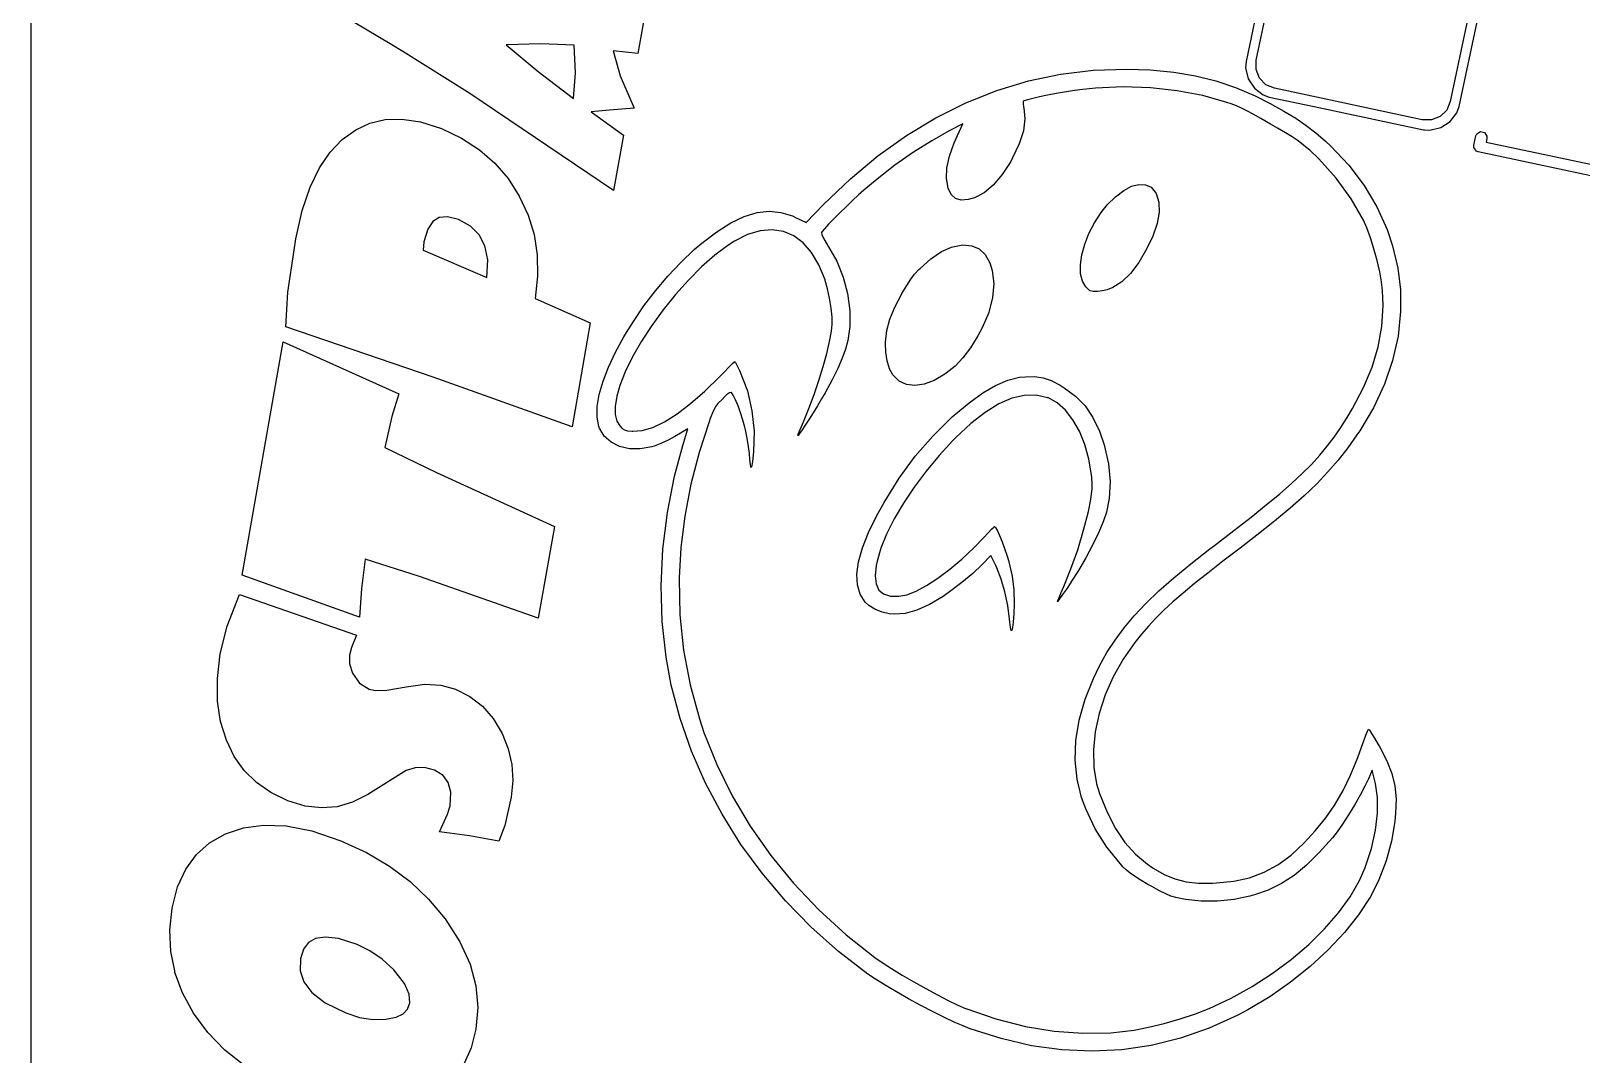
# Model space of a CAD drawing. Extents: x 121.6 to 171.8, y -137.8 to -68.
# Drawn here: x 140.6 to 157.01, y -87.2 to -76.37 of the extents above; entities that cross this region are included whole.
import ezdxf

# ---------------------------------------------------------------- set-up
doc = ezdxf.new("R2010")
doc.units = 0
doc.layers.add('BLACK', color=7, linetype='CONTINUOUS')

msp = doc.modelspace()

# ---------------------------------------------------------------- linework, layer by layer
at = {"layer": 'BLACK', "linetype": 'CONTINUOUS'}
for p, q in [((140.6005, -76.757197), (140.6005, -74.720677)), ((147.212303, -75.513663), (147.019888, -76.604898)), ((153.654825, -75.742331), (153.453799, -76.688096)), ((153.561012, -76.676693), (153.748132, -75.79636)), ((144.417619, -76.514969), (143.878161, -76.193781)), ((155.802242, -76.232975), (155.615122, -77.113308)), ((155.708427, -77.167341), (155.909456, -76.221565)), ((144.533188, -76.583778), (144.417619, -76.514969)), ((145.24099, -77.02745), (144.533188, -76.583778)), ((145.994945, -76.501738), (145.626921, -76.514969)), ((145.626921, -76.514969), (145.964351, -76.79656)), ((146.34659, -76.517055), (145.994945, -76.501738)), ((146.361869, -76.811223), (146.34659, -76.517055)), ((147.019888, -76.604898), (146.75897, -76.578236)), ((146.75897, -76.578236), (146.832831, -76.842928)), ((140.6005, -78.649194), (140.6005, -76.757197)), ((151.491936, -76.824314), (151.838829, -76.782546)), ((151.838829, -76.782546), (152.191509, -76.770424)), ((152.191509, -76.770424), (152.438425, -76.779485)), ((152.438425, -76.779485), (152.689607, -76.802959)), ((153.453797, -76.68811), (153.449314, -76.757197)), ((153.449314, -76.757197), (153.449315, -76.757201)), ((153.449315, -76.757201), (153.477881, -76.871324)), ((153.453799, -76.688096), (153.453797, -76.68811)), ((153.559735, -76.77423), (153.561012, -76.676693)), ((153.595881, -76.864831), (153.559735, -76.77423)), ((145.964351, -76.79656), (146.341129, -77.079696)), ((146.341129, -77.079696), (146.361869, -76.811223)), ((146.832831, -76.842928), (146.982012, -77.184703)), ((150.817525, -76.995962), (151.151335, -76.895522)), ((151.151335, -76.895522), (151.491936, -76.824314)), ((152.689607, -76.802959), (152.919629, -76.840135)), ((152.919629, -76.840135), (153.135354, -76.892925)), ((153.135354, -76.892925), (153.343642, -76.96324)), ((153.477881, -76.871324), (153.541954, -76.969988)), ((153.663947, -76.934703), (153.595881, -76.864831)), ((153.753571, -76.973208), (153.663947, -76.934703)), ((146.76411, -78.055488), (145.24099, -77.02745)), ((150.491014, -77.125427), (150.817525, -76.995962)), ((151.096984, -77.11176), (151.095668, -77.133043)), ((151.106107, -77.106446), (151.096984, -77.11176)), ((151.141309, -77.095225), (151.106107, -77.106446)), ((151.197842, -77.080891), (151.141309, -77.095225)), ((151.270544, -77.064499), (151.197842, -77.080891)), ((151.354253, -77.047114), (151.270544, -77.064499)), ((151.443807, -77.029793), (151.354253, -77.047114)), ((151.534044, -77.013595), (151.443807, -77.029793)), ((151.619805, -76.99958), (151.534044, -77.013595)), ((151.695925, -76.98881), (151.619805, -76.99958)), ((151.861856, -76.971669), (151.695925, -76.98881)), ((152.15285, -76.959325), (151.861856, -76.971669)), ((152.442548, -76.968719), (152.15285, -76.959325)), ((152.725521, -76.999387), (152.442548, -76.968719)), ((152.996341, -77.050859), (152.725521, -76.999387)), ((153.249581, -77.122667), (152.996341, -77.050859)), ((153.343642, -76.96324), (153.551355, -77.052988)), ((153.541954, -76.969988), (153.634592, -77.042502)), ((153.551355, -77.052988), (153.708945, -77.133152)), ((153.634592, -77.042502), (153.699538, -77.066513)), ((153.699538, -77.066513), (154.173879, -77.167337)), ((155.318607, -77.305867), (153.753571, -76.973208)), ((155.615122, -77.113308), (155.576616, -77.202931)), ((146.720623, -77.205017), (146.524823, -77.222575)), ((146.524823, -77.222575), (146.867268, -77.470453)), ((146.982012, -77.184703), (146.720623, -77.205017)), ((150.172304, -77.283709), (150.491014, -77.125427)), ((151.095668, -77.133043), (151.101074, -77.170699)), ((151.101074, -77.170699), (151.103137, -77.180279)), ((151.103137, -77.180279), (151.114432, -77.295745)), ((153.297051, -77.139098), (153.249581, -77.122667)), ((153.352388, -77.160012), (153.297051, -77.139098)), ((153.406031, -77.183068), (153.352388, -77.160012)), ((153.463517, -77.210986), (153.406031, -77.183068)), ((153.530387, -77.246494), (153.463517, -77.210986)), ((153.612178, -77.292312), (153.530387, -77.246494)), ((153.708945, -77.133152), (153.855353, -77.214633)), ((153.855353, -77.214633), (153.980148, -77.290551)), ((154.173879, -77.167337), (155.330006, -77.413079)), ((155.506745, -77.270998), (155.416144, -77.307144)), ((155.576616, -77.202931), (155.506745, -77.270998)), ((155.611902, -77.324925), (155.684416, -77.232287)), ((155.684416, -77.232287), (155.708427, -77.167341)), ((143.893498, -77.515096), (144.035407, -77.411084)), ((144.035407, -77.411084), (144.186011, -77.341406)), ((144.186011, -77.341406), (144.34802, -77.30379)), ((144.34802, -77.30379), (144.525031, -77.298546)), ((144.525031, -77.298546), (144.721258, -77.328552)), ((144.721258, -77.328552), (144.941278, -77.399073)), ((144.941278, -77.399073), (145.156255, -77.500897)), ((149.8619, -77.470602), (150.172304, -77.283709)), ((150.315147, -77.423929), (150.130397, -77.527189)), ((150.45958, -77.349349), (150.315147, -77.423929)), ((150.400668, -77.473304), (150.45958, -77.349349)), ((151.098412, -77.42313), (151.055298, -77.561492)), ((151.114432, -77.295745), (151.098412, -77.42313)), ((153.71443, -77.35116), (153.612178, -77.292312)), ((153.786686, -77.393235), (153.71443, -77.35116)), ((153.873304, -77.444627), (153.786686, -77.393235)), ((153.980148, -77.290551), (154.090258, -77.365802)), ((154.090258, -77.365802), (154.19262, -77.445289)), ((155.416144, -77.307144), (155.318607, -77.305867)), ((155.330006, -77.413079), (155.330013, -77.41308)), ((155.330013, -77.41308), (155.330017, -77.413081)), ((155.330017, -77.413081), (155.343836, -77.413977)), ((155.343836, -77.413977), (155.399111, -77.417563)), ((155.399111, -77.417563), (155.399115, -77.417563)), ((155.399115, -77.417563), (155.513238, -77.388997)), ((155.513238, -77.388997), (155.611902, -77.324925)), ((155.89456, -77.455933), (155.933074, -77.430922)), ((155.933074, -77.430922), (155.977993, -77.44047)), ((155.977993, -77.44047), (156.003004, -77.478984)), ((143.766892, -77.648164), (143.893498, -77.515096)), ((145.156255, -77.500897), (145.34385, -77.622702)), ((146.867268, -77.470453), (146.76411, -78.055488)), ((149.560304, -77.685897), (149.8619, -77.470602)), ((150.130397, -77.527189), (149.936176, -77.650148)), ((150.315559, -77.689506), (150.366957, -77.54816)), ((150.366957, -77.54816), (150.400668, -77.473304)), ((151.055298, -77.561492), (150.985324, -77.709891)), ((153.941501, -77.486821), (153.873304, -77.444627)), ((153.996136, -77.523087), (153.941501, -77.486821)), ((154.042076, -77.5567), (153.996136, -77.523087)), ((154.08418, -77.590933), (154.042076, -77.5567)), ((154.127314, -77.629056), (154.08418, -77.590933)), ((154.19262, -77.445289), (154.294159, -77.533907)), ((154.294159, -77.533907), (154.350177, -77.586411)), ((154.350177, -77.586411), (154.540316, -77.7877)), ((155.86422, -77.598665), (155.864527, -77.575256)), ((155.883956, -77.629056), (155.86422, -77.598665)), ((155.864527, -77.575256), (155.885319, -77.477442)), ((155.885319, -77.477442), (155.89456, -77.455933)), ((156.002697, -77.502393), (155.99438, -77.541516)), ((155.99438, -77.541516), (161.941517, -78.80562)), ((156.003004, -77.478984), (156.002697, -77.502393)), ((143.653305, -77.814011), (143.766892, -77.648164)), ((145.34385, -77.622702), (145.506853, -77.764569)), ((145.506853, -77.764569), (145.647267, -77.927457)), ((149.268021, -77.929387), (149.560304, -77.685897)), ((149.936176, -77.650148), (149.740219, -77.787441)), ((150.288036, -77.815391), (150.315559, -77.689506)), ((150.964855, -77.746383), (150.874207, -77.886276)), ((150.985324, -77.709891), (150.964855, -77.746383)), ((154.222926, -77.719983), (154.127314, -77.629056)), ((154.408962, -77.924724), (154.222926, -77.719983)), ((155.889232, -77.637179), (155.883956, -77.629056)), ((155.910741, -77.64642), (155.889232, -77.637179)), ((161.975256, -78.935473), (155.910741, -77.64642)), ((143.553202, -78.017759), (143.653305, -77.814011)), ((145.647267, -77.927457), (145.766238, -78.113162)), ((148.985555, -78.200865), (149.268021, -77.929387)), ((149.550262, -77.933706), (149.410451, -78.05126)), ((149.740219, -77.787441), (149.550262, -77.933706)), ((150.284062, -77.927658), (150.288036, -77.815391)), ((150.303317, -78.028144), (150.284062, -77.927658)), ((150.874207, -77.886276), (150.780589, -77.996606)), ((154.567499, -78.141144), (154.408962, -77.924724)), ((154.540316, -77.7877), (154.703124, -78.001629)), ((143.468115, -78.26565), (143.553202, -78.017759)), ((149.410451, -78.05126), (149.355376, -78.100915)), ((150.334558, -78.096048), (150.303317, -78.028144)), ((150.379302, -78.139784), (150.334558, -78.096048)), ((150.683156, -78.07814), (150.581055, -78.131641)), ((150.780589, -77.996606), (150.683156, -78.07814)), ((152.072506, -78.119274), (152.159705, -78.053318)), ((152.159705, -78.053318), (152.243525, -78.009782)), ((152.243525, -78.009782), (152.321438, -77.989259)), ((152.321438, -77.989259), (152.390914, -77.992344)), ((152.390914, -77.992344), (152.449428, -78.019635)), ((152.449428, -78.019635), (152.494453, -78.071721)), ((152.494453, -78.071721), (152.501754, -78.085447)), ((152.501754, -78.085447), (152.531653, -78.178634)), ((154.703124, -78.001629), (154.838332, -78.227757)), ((145.766238, -78.113162), (145.858944, -78.313271)), ((148.79979, -78.391998), (148.985555, -78.200865)), ((149.22457, -78.225024), (149.157057, -78.291291)), ((149.292045, -78.160201), (149.22457, -78.225024)), ((149.355376, -78.100915), (149.292045, -78.160201)), ((150.438951, -78.157601), (150.379302, -78.139784)), ((150.51591, -78.150884), (150.438951, -78.157601)), ((150.581055, -78.131641), (150.51591, -78.150884)), ((151.92016, -78.28696), (151.984454, -78.207056)), ((151.984454, -78.207056), (152.072506, -78.119274)), ((152.531653, -78.178634), (152.536173, -78.284481)), ((154.697967, -78.368511), (154.567499, -78.141144)), ((154.838332, -78.227757), (154.945669, -78.465653)), ((143.400551, -78.564871), (143.468115, -78.26565)), ((144.851773, -78.38272), (144.797231, -78.463131)), ((144.919406, -78.340731), (144.851773, -78.38272)), ((145.00558, -78.331169), (144.919406, -78.340731)), ((145.121086, -78.360446), (145.00558, -78.331169)), ((145.250768, -78.431847), (145.121086, -78.360446)), ((145.858944, -78.313271), (145.921618, -78.519578)), ((147.855518, -78.489673), (148.005359, -78.394924)), ((148.005359, -78.394924), (148.146589, -78.327507)), ((148.146589, -78.327507), (148.28066, -78.287021)), ((148.28066, -78.287021), (148.409028, -78.273066)), ((148.409028, -78.273066), (148.533144, -78.285241)), ((148.533144, -78.285241), (148.654466, -78.323144)), ((148.654466, -78.323144), (148.688265, -78.338376)), ((148.688265, -78.338376), (148.79979, -78.391998)), ((149.038354, -78.41178), (148.99538, -78.457818)), ((149.093616, -78.354908), (149.038354, -78.41178)), ((149.157057, -78.291291), (149.093616, -78.354908)), ((151.792543, -78.508063), (151.850269, -78.394764)), ((151.850269, -78.394764), (151.92016, -78.28696)), ((152.515178, -78.403824), (152.468528, -78.537494)), ((152.536173, -78.284481), (152.515178, -78.403824)), ((154.733298, -78.449356), (154.697967, -78.368511)), ((143.383102, -78.684879), (143.400551, -78.564871)), ((144.797231, -78.463131), (144.757485, -78.598596)), ((145.342709, -78.524484), (145.250768, -78.431847)), ((145.402831, -78.640937), (145.342709, -78.524484)), ((145.921618, -78.519578), (145.955076, -78.733947)), ((147.69561, -78.612155), (147.855518, -78.489673)), ((148.04089, -78.591296), (147.973219, -78.634408)), ((148.181126, -78.521038), (148.04089, -78.591296)), ((148.314823, -78.480291), (148.181126, -78.521038)), ((148.441181, -78.468766), (148.314823, -78.480291)), ((148.559401, -78.486185), (148.441181, -78.468766)), ((148.668676, -78.532261), (148.559401, -78.486185)), ((148.768207, -78.606713), (148.668676, -78.532261)), ((148.968805, -78.488925), (148.963526, -78.496544)), ((148.963526, -78.496544), (148.966069, -78.519796)), ((148.966069, -78.519796), (148.986638, -78.563859)), ((148.99538, -78.457818), (148.968805, -78.488925)), ((148.986638, -78.563859), (149.023928, -78.62608)), ((151.748042, -78.622749), (151.792543, -78.508063)), ((152.468528, -78.537494), (152.405885, -78.668135)), ((154.770844, -78.553648), (154.733298, -78.449356)), ((154.807405, -78.67124), (154.770844, -78.553648)), ((154.945669, -78.465653), (155.003798, -78.637998)), ((140.6005, -87.960006), (140.6005, -78.649194)), ((143.318552, -79.128824), (143.383102, -78.684879)), ((144.757485, -78.598596), (144.747852, -78.684879)), ((144.747852, -78.684879), (145.423226, -78.975094)), ((145.431461, -78.787884), (145.402831, -78.640937)), ((145.955076, -78.733947), (145.959039, -78.958511)), ((147.474416, -78.814549), (147.617208, -78.679333)), ((147.617208, -78.679333), (147.69561, -78.612155)), ((147.834886, -78.738276), (147.694462, -78.862071)), ((147.973219, -78.634408), (147.834886, -78.738276)), ((148.857191, -78.709254), (148.768207, -78.606713)), ((148.934826, -78.839604), (148.857191, -78.709254)), ((149.023928, -78.62608), (149.038364, -78.648172)), ((149.038364, -78.648172), (149.125223, -78.802064)), ((150.118853, -78.776133), (150.231314, -78.700736)), ((150.231314, -78.700736), (150.339797, -78.652911)), ((150.339797, -78.652911), (150.35124, -78.649449)), ((150.35124, -78.649449), (150.458942, -78.630064)), ((150.458942, -78.630064), (150.552716, -78.637633)), ((150.552716, -78.637633), (150.631873, -78.671747)), ((150.631873, -78.671747), (150.695724, -78.731994)), ((150.695724, -78.731994), (150.743585, -78.817964)), ((151.702954, -78.839853), (151.717826, -78.734714)), ((151.717826, -78.734714), (151.748042, -78.622749)), ((152.405885, -78.668135), (152.319697, -78.813885)), ((154.840753, -78.793898), (154.807405, -78.67124)), ((155.003798, -78.637998), (155.060054, -78.874324)), ((145.423226, -78.975094), (145.431461, -78.787884)), ((147.337173, -78.960622), (147.474416, -78.814549)), ((147.694462, -78.862071), (147.55472, -79.002025)), ((149.00031, -78.997477), (148.934826, -78.839604)), ((149.125223, -78.802064), (149.192294, -78.969676)), ((149.948302, -78.939174), (149.991772, -78.8909)), ((149.991772, -78.8909), (150.00516, -78.877295)), ((150.00516, -78.877295), (150.118853, -78.776133)), ((150.743585, -78.817964), (150.768479, -78.898673)), ((150.768479, -78.898673), (150.785069, -79.038367)), ((151.704486, -78.934057), (151.702954, -78.839853)), ((152.319697, -78.813885), (152.231431, -78.930356)), ((154.86865, -78.91339), (154.840753, -78.793898)), ((154.888862, -79.021481), (154.86865, -78.91339)), ((155.060054, -78.874324), (155.088369, -79.10602)), ((145.959039, -78.958511), (145.93214, -79.195592)), ((147.206931, -79.114983), (147.337173, -78.960622)), ((147.55472, -79.002025), (147.418435, -79.154373)), ((149.002773, -79.004752), (149.00031, -78.997477)), ((149.02744, -79.092473), (149.002773, -79.004752)), ((149.192294, -78.969676), (149.238329, -79.14494)), ((149.813561, -79.144042), (149.864544, -79.058297)), ((149.864544, -79.058297), (149.907676, -78.992488)), ((149.907676, -78.992488), (149.948302, -78.939174)), ((150.785069, -79.038367), (150.77282, -79.186773)), ((151.723482, -79.013221), (151.704486, -78.934057)), ((151.761, -79.073238), (151.723482, -79.013221)), ((151.763241, -79.075573), (151.761, -79.073238)), ((151.787062, -79.10043), (151.763241, -79.075573)), ((152.044392, -79.079889), (151.985111, -79.103919)), ((152.140019, -79.018655), (152.044392, -79.079889)), ((152.231431, -78.930356), (152.140019, -79.018655)), ((154.899157, -79.109938), (154.888862, -79.021481)), ((143.297081, -79.494523), (143.318552, -79.128824)), ((145.93214, -79.195592), (146.517461, -79.454303)), ((147.08513, -79.27506), (147.206931, -79.114983)), ((147.418435, -79.154373), (147.288378, -79.315351)), ((149.048742, -79.193494), (149.02744, -79.092473)), ((149.065006, -79.297314), (149.048742, -79.193494)), ((149.238329, -79.14494), (149.262084, -79.321791)), ((149.737285, -79.288978), (149.808113, -79.153524)), ((149.808113, -79.153524), (149.813561, -79.144042)), ((150.77282, -79.186773), (150.731847, -79.343353)), ((151.798541, -79.112505), (151.787062, -79.10043)), ((151.803887, -79.1161), (151.798541, -79.112505)), ((151.835404, -79.12201), (151.803887, -79.1161)), ((151.882873, -79.12164), (151.835404, -79.12201)), ((151.936157, -79.115453), (151.882873, -79.12164)), ((151.985111, -79.103919), (151.936157, -79.115453)), ((154.903476, -79.270591), (154.899157, -79.109938)), ((155.088369, -79.10602), (155.089761, -79.332346)), ((146.973217, -79.438281), (147.08513, -79.27506)), ((147.288378, -79.315351), (147.167326, -79.481192)), ((149.074562, -79.393438), (149.065006, -79.297314)), ((149.075739, -79.471368), (149.074562, -79.393438)), ((149.262084, -79.321791), (149.262313, -79.494158)), ((149.687263, -79.413177), (149.737285, -79.288978)), ((150.731847, -79.343353), (150.662269, -79.507564)), ((154.889752, -79.492333), (154.903476, -79.270591)), ((155.089761, -79.332346), (155.062113, -79.594307)), ((144.856, -80.029442), (143.297081, -79.494523)), ((146.517461, -79.454303), (146.32368, -80.553295)), ((146.872638, -79.602076), (146.900289, -79.557048)), ((146.900289, -79.557048), (146.973217, -79.438281)), ((147.167326, -79.481192), (147.058051, -79.648132)), ((149.048103, -79.650754), (149.067954, -79.543431)), ((149.067954, -79.543431), (149.075739, -79.471368)), ((149.262313, -79.494158), (149.241727, -79.63884)), ((149.639458, -79.657845), (149.655502, -79.533627)), ((149.655502, -79.533627), (149.687263, -79.413177)), ((150.662269, -79.507564), (150.617706, -79.590765)), ((154.851648, -79.708096), (154.889752, -79.492333)), ((142.832687, -82.122961), (143.267869, -79.65492)), ((143.267869, -79.65492), (144.493134, -80.205409)), ((146.784839, -79.763871), (146.872638, -79.602076)), ((147.058051, -79.648132), (146.963328, -79.812401)), ((149.018254, -79.776351), (149.048103, -79.650754)), ((149.217191, -79.731499), (149.182765, -79.828835)), ((149.241727, -79.63884), (149.217191, -79.731499)), ((149.638683, -79.671969), (149.639458, -79.657845)), ((149.6422, -79.762697), (149.638683, -79.671969)), ((150.538565, -79.718868), (150.459762, -79.823301)), ((150.617706, -79.590765), (150.538565, -79.718868)), ((154.788123, -79.921977), (154.851648, -79.708096)), ((155.062113, -79.594307), (155.005186, -79.851023)), ((146.711263, -79.921094), (146.784839, -79.763871)), ((146.963328, -79.812401), (146.88593, -79.970238)), ((147.985952, -79.919587), (148.021513, -79.884171)), ((148.021513, -79.884171), (148.041496, -79.865068)), ((148.041496, -79.865068), (148.044291, -79.862854)), ((148.044291, -79.862854), (148.053114, -79.874539)), ((148.053114, -79.874539), (148.070977, -79.907732)), ((148.979968, -79.915174), (149.018254, -79.776351)), ((149.182765, -79.828835), (149.136479, -79.935211)), ((149.658041, -79.855213), (149.6422, -79.762697)), ((149.683825, -79.938935), (149.658041, -79.855213)), ((150.459762, -79.823301), (150.375945, -79.910251)), ((155.005186, -79.851023), (154.918732, -80.103196)), ((146.32368, -80.553295), (144.856, -80.029442)), ((146.653355, -80.071177), (146.711263, -79.921094)), ((146.88593, -79.970238), (146.828633, -80.117873)), ((147.728944, -80.175246), (147.883743, -80.023663)), ((147.883743, -80.023663), (147.938722, -79.967391)), ((147.938722, -79.967391), (147.985952, -79.919587)), ((148.070977, -79.907732), (148.094582, -79.956159)), ((148.094582, -79.956159), (148.103792, -79.975986)), ((148.103792, -79.975986), (148.178439, -80.174007)), ((148.884331, -80.212315), (148.934806, -80.062178)), ((148.934806, -80.062178), (148.979968, -79.915174)), ((149.076362, -80.055001), (149.000447, -80.192565)), ((149.136479, -79.935211), (149.076362, -80.055001)), ((149.717171, -80.003281), (149.683825, -79.938935)), ((149.72081, -80.008297), (149.717171, -80.003281)), ((149.783856, -80.070047), (149.72081, -80.008297)), ((150.155196, -80.062005), (150.048883, -80.102216)), ((150.26683, -79.996374), (150.155196, -80.062005)), ((150.281754, -79.98591), (150.26683, -79.996374)), ((150.375945, -79.910251), (150.281754, -79.98591)), ((150.804907, -80.114972), (150.934094, -80.060681)), ((150.934094, -80.060681), (151.058211, -80.029977)), ((151.058211, -80.029977), (151.120098, -80.023076)), ((151.120098, -80.023076), (151.219765, -80.022043)), ((151.219765, -80.022043), (151.307992, -80.034839)), ((151.307992, -80.034839), (151.393969, -80.064074)), ((151.393969, -80.064074), (151.486882, -80.112356)), ((154.698131, -80.138081), (154.788123, -79.921977)), ((144.493134, -80.205409), (144.416085, -80.44405)), ((146.590329, -80.339628), (146.612562, -80.211545)), ((146.612562, -80.211545), (146.653355, -80.071177)), ((146.798493, -80.229163), (146.781541, -80.337907)), ((146.828633, -80.117873), (146.798493, -80.229163)), ((147.577876, -80.307341), (147.728944, -80.175246)), ((147.94563, -80.228876), (147.907734, -80.266646)), ((147.958993, -80.216089), (147.94563, -80.228876)), ((147.988264, -80.194264), (147.958993, -80.216089)), ((148.006522, -80.189435), (147.988264, -80.194264)), ((148.009562, -80.19169), (148.006522, -80.189435)), ((148.028725, -80.218693), (148.009562, -80.19169)), ((148.053, -80.267548), (148.028725, -80.218693)), ((148.178439, -80.174007), (148.22727, -80.383857)), ((148.830107, -80.360537), (148.884331, -80.212315)), ((149.000447, -80.192565), (148.962284, -80.258566)), ((149.861016, -80.106264), (149.783856, -80.070047)), ((149.950091, -80.116978), (149.861016, -80.106264)), ((150.048883, -80.102216), (149.950091, -80.116978)), ((150.523782, -80.298387), (150.668766, -80.193868)), ((150.668766, -80.193868), (150.804907, -80.114972)), ((151.108685, -80.220794), (150.976556, -80.251806)), ((151.234795, -80.2187), (151.108685, -80.220794)), ((151.355132, -80.245409), (151.234795, -80.2187)), ((151.486882, -80.112356), (151.531768, -80.139948)), ((151.531768, -80.139948), (151.651055, -80.228784)), ((151.651055, -80.228784), (151.750893, -80.332354)), ((154.580626, -80.36051), (154.698131, -80.138081)), ((154.918732, -80.103196), (154.802503, -80.351523)), ((146.588101, -80.452854), (146.590329, -80.339628)), ((146.781541, -80.337907), (146.780928, -80.424459)), ((147.434959, -80.415843), (147.577876, -80.307341)), ((147.817597, -80.387269), (147.786385, -80.464849)), ((147.843615, -80.335383), (147.817597, -80.387269)), ((147.865804, -80.306335), (147.843615, -80.335383)), ((147.872404, -80.300325), (147.865804, -80.306335)), ((147.907734, -80.266646), (147.872404, -80.300325)), ((148.079934, -80.332048), (148.053, -80.267548)), ((148.107069, -80.40599), (148.079934, -80.332048)), ((148.22727, -80.383857), (148.249559, -80.6002)), ((148.773697, -80.501797), (148.830107, -80.360537)), ((148.918933, -80.331525), (148.874627, -80.404052)), ((148.962284, -80.258566), (148.918933, -80.331525)), ((150.368074, -80.42955), (150.523782, -80.298387)), ((150.838153, -80.311847), (150.693227, -80.40103)), ((150.976556, -80.251806), (150.838153, -80.311847)), ((151.362654, -80.248133), (151.355132, -80.245409)), ((151.456815, -80.298865), (151.362654, -80.248133)), ((151.544174, -80.376402), (151.456815, -80.298865)), ((151.62305, -80.477787), (151.544174, -80.376402)), ((151.750893, -80.332354), (151.833809, -80.454292)), ((154.524887, -80.454303), (154.580626, -80.36051)), ((154.802503, -80.351523), (154.656252, -80.596702)), ((144.416085, -80.44405), (144.344536, -80.773875)), ((146.607322, -80.548649), (146.588101, -80.452854)), ((146.614955, -80.568301), (146.607322, -80.548649)), ((146.780928, -80.424459), (146.796999, -80.492477)), ((146.796999, -80.492477), (146.828142, -80.543386)), ((146.828142, -80.543386), (146.853712, -80.570859)), ((147.066317, -80.592752), (147.178059, -80.559254)), ((147.178059, -80.559254), (147.301314, -80.500048)), ((147.301314, -80.500048), (147.434959, -80.415843)), ((147.773848, -80.498971), (147.667649, -80.82618)), ((147.786385, -80.464849), (147.773848, -80.498971)), ((148.131949, -80.483167), (148.107069, -80.40599)), ((148.152124, -80.557377), (148.131949, -80.483167)), ((148.158638, -80.585698), (148.152124, -80.557377)), ((148.716662, -80.63105), (148.773697, -80.501797)), ((148.791905, -80.534542), (148.757866, -80.585866)), ((148.831555, -80.472831), (148.791905, -80.534542)), ((148.874627, -80.404052), (148.831555, -80.472831)), ((150.139717, -80.65166), (150.345889, -80.449565)), ((150.345889, -80.449565), (150.368074, -80.42955)), ((150.541526, -80.51947), (150.3828, -80.667281)), ((150.693227, -80.40103), (150.541526, -80.51947)), ((151.691761, -80.600064), (151.62305, -80.477787)), ((151.833809, -80.454292), (151.902328, -80.598234)), ((154.387623, -80.661881), (154.45724, -80.561018)), ((154.45724, -80.561018), (154.524887, -80.454303)), ((146.665525, -80.650833), (146.614955, -80.568301)), ((146.737449, -80.715341), (146.665525, -80.650833)), ((146.827209, -80.760462), (146.737449, -80.715341)), ((146.853712, -80.570859), (146.877411, -80.586533)), ((146.877411, -80.586533), (146.90965, -80.594641)), ((146.90965, -80.594641), (146.960842, -80.599402)), ((146.960842, -80.599402), (146.967207, -80.599842)), ((146.967207, -80.599842), (147.066317, -80.592752)), ((147.340161, -80.694766), (147.263461, -80.730785)), ((147.41201, -80.655449), (147.340161, -80.694766)), ((147.548538, -80.573715), (147.41201, -80.655449)), ((147.495551, -80.749723), (147.548538, -80.573715)), ((148.176057, -80.673086), (148.158638, -80.585698)), ((148.190648, -80.762067), (148.176057, -80.673086)), ((148.249559, -80.6002), (148.244577, -80.817702)), ((148.711294, -80.644337), (148.716662, -80.63105)), ((148.715372, -80.644082), (148.711294, -80.644337)), ((148.731627, -80.623486), (148.715372, -80.644082)), ((148.757866, -80.585866), (148.731627, -80.623486)), ((149.954194, -80.865507), (150.139717, -80.65166)), ((150.351328, -80.699207), (150.206061, -80.857032)), ((150.3828, -80.667281), (150.351328, -80.699207)), ((151.748625, -80.740279), (151.691761, -80.600064)), ((151.902328, -80.598234), (151.952607, -80.7456)), ((154.313927, -80.758975), (154.387623, -80.661881)), ((154.627632, -80.639223), (154.530622, -80.774973)), ((154.656252, -80.596702), (154.627632, -80.639223)), ((144.344536, -80.773875), (144.889778, -81.035191)), ((146.931291, -80.784834), (146.827209, -80.760462)), ((147.046175, -80.787097), (146.931291, -80.784834)), ((147.168348, -80.765888), (147.046175, -80.787097)), ((147.194163, -80.757949), (147.168348, -80.765888)), ((147.263461, -80.730785), (147.194163, -80.757949)), ((147.40866, -81.073654), (147.495551, -80.749723)), ((147.667649, -80.82618), (147.581688, -81.16095)), ((148.199771, -80.837193), (148.190648, -80.762067)), ((148.20531, -80.898758), (148.199771, -80.837193)), ((148.244577, -80.817702), (148.232336, -80.920615)), ((149.784487, -81.097112), (149.954194, -80.865507)), ((150.206061, -80.857032), (150.069434, -81.022255)), ((151.791961, -80.895475), (151.748625, -80.740279)), ((151.952607, -80.7456), (151.998487, -80.944492)), ((154.145877, -80.950211), (154.234049, -80.854391)), ((154.234049, -80.854391), (154.313927, -80.758975)), ((154.530622, -80.774973), (154.42912, -80.904434)), ((144.889778, -81.035191), (146.1375, -81.609171)), ((148.21098, -80.952611), (148.20531, -80.898758)), ((148.215735, -80.979715), (148.21098, -80.952611)), ((148.220357, -80.982079), (148.215735, -80.979715)), ((148.22563, -80.96171), (148.220357, -80.982079)), ((148.232336, -80.920615), (148.22563, -80.96171)), ((150.069434, -81.022255), (149.943578, -81.191403)), ((151.820085, -81.062699), (151.791961, -80.895475)), ((151.998487, -80.944492), (152.016389, -81.132961)), ((153.936241, -81.151414), (154.047309, -81.048524)), ((154.047309, -81.048524), (154.145877, -80.950211)), ((154.320332, -81.030314), (154.201455, -81.155324)), ((154.42912, -80.904434), (154.320332, -81.030314)), ((147.332397, -81.459433), (147.40866, -81.073654)), ((147.581688, -81.16095), (147.517136, -81.497127)), ((149.625763, -81.352481), (149.784487, -81.097112)), ((149.943578, -81.191403), (149.83062, -81.361001)), ((151.823307, -81.092305), (151.820085, -81.062699)), ((151.820921, -81.266108), (151.826998, -81.206741)), ((151.82756, -81.151606), (151.823307, -81.092305)), ((151.826998, -81.206741), (151.82756, -81.151606)), ((152.016389, -81.132961), (152.006357, -81.312367)), ((153.810559, -81.260966), (153.936241, -81.151414)), ((154.201455, -81.155324), (154.069703, -81.282171)), ((149.549994, -81.489796), (149.625763, -81.352481)), ((149.83062, -81.361001), (149.73269, -81.527575)), ((151.789431, -81.431141), (151.808632, -81.338109)), ((151.808632, -81.338109), (151.820921, -81.266108)), ((152.006357, -81.312367), (151.976283, -81.457403)), ((153.506949, -81.508408), (153.668165, -81.379269)), ((153.668165, -81.379269), (153.810559, -81.260966)), ((154.069703, -81.282171), (153.922269, -81.413563)), ((147.285209, -81.845663), (147.332397, -81.459433)), ((147.517136, -81.497127), (147.475167, -81.828555)), ((149.461668, -81.670897), (149.549994, -81.489796)), ((149.73269, -81.527575), (149.651916, -81.687651)), ((151.735992, -81.646265), (151.785863, -81.447498)), ((151.785863, -81.447498), (151.789431, -81.431141)), ((151.976283, -81.457403), (151.942277, -81.557997)), ((153.324805, -81.650469), (153.506949, -81.508408)), ((153.922269, -81.413563), (153.756363, -81.552211)), ((146.1375, -81.609171), (145.967002, -82.576111)), ((149.397009, -81.834242), (149.461668, -81.670897)), ((149.651916, -81.687651), (149.59043, -81.837753)), ((150.681985, -81.723253), (150.726423, -81.675707)), ((150.726423, -81.675707), (150.762801, -81.637535)), ((150.762801, -81.637535), (150.786458, -81.613587)), ((150.786458, -81.613587), (150.792907, -81.607899)), ((150.792907, -81.607899), (150.804786, -81.61853)), ((150.804786, -81.61853), (150.823741, -81.652501)), ((150.823741, -81.652501), (150.847486, -81.704231)), ((150.847486, -81.704231), (150.873733, -81.768133)), ((151.673239, -81.85352), (151.735992, -81.646265)), ((151.892668, -81.676146), (151.830661, -81.805517)), ((151.942277, -81.557997), (151.892668, -81.676146)), ((153.119627, -81.807536), (153.324805, -81.650469)), ((153.569188, -81.700821), (153.390541, -81.837551)), ((153.756363, -81.552211), (153.569188, -81.700821)), ((147.267237, -82.230542), (147.285209, -81.845663)), ((147.475167, -81.828555), (147.456956, -82.149075)), ((149.355899, -81.980464), (149.397009, -81.834242)), ((149.59043, -81.837753), (149.550357, -81.974404)), ((150.447882, -81.952282), (150.575778, -81.832724)), ((150.575778, -81.832724), (150.681985, -81.723253)), ((150.873733, -81.768133), (150.900201, -81.838629)), ((150.900201, -81.838629), (150.924601, -81.910131)), ((151.601816, -82.056304), (151.673239, -81.85352)), ((151.830661, -81.805517), (151.759458, -81.939778)), ((152.869197, -82.002639), (153.072552, -81.843466)), ((153.072552, -81.843466), (153.119627, -81.807536)), ((153.390541, -81.837551), (153.208558, -81.975951)), ((144.136747, -81.953357), (144.095289, -82.263376)), ((144.709632, -82.138075), (144.136747, -81.953357)), ((149.338217, -82.110192), (149.355899, -81.980464)), ((149.541326, -82.021214), (149.531324, -82.130025)), ((149.550357, -81.974404), (149.541326, -82.021214)), ((150.319628, -82.059937), (150.447882, -81.952282)), ((150.66204, -82.009999), (150.562473, -82.103562)), ((150.75573, -81.915872), (150.66204, -82.009999)), ((150.806858, -82.020148), (150.75573, -81.915872)), ((150.819011, -82.046105), (150.806858, -82.020148)), ((150.924601, -81.910131), (150.944649, -81.977057)), ((150.944649, -81.977057), (150.945883, -81.981624)), ((150.945883, -81.981624), (150.980178, -82.133199)), ((151.759458, -81.939778), (151.682265, -82.072594)), ((152.689788, -82.150562), (152.869197, -82.002639)), ((153.208558, -81.975951), (153.049154, -82.099603)), ((144.07691, -82.565933), (142.832687, -82.122961)), ((145.967002, -82.576111), (144.709632, -82.138075)), ((147.456956, -82.149075), (147.456724, -82.162546)), ((147.456724, -82.162546), (147.46578, -82.540749)), ((149.343843, -82.224052), (149.338217, -82.110192)), ((149.531324, -82.130025), (149.540697, -82.215766)), ((150.074246, -82.231112), (150.194066, -82.153582)), ((150.194066, -82.153582), (150.319628, -82.059937)), ((150.448563, -82.200096), (150.332318, -82.289767)), ((150.562473, -82.103562), (150.448563, -82.200096)), ((150.863911, -82.163475), (150.819011, -82.046105)), ((150.902926, -82.299285), (150.863911, -82.163475)), ((150.980178, -82.133199), (150.998479, -82.277932)), ((151.525939, -82.241647), (151.601816, -82.056304)), ((151.600408, -82.200412), (151.553863, -82.268848)), ((151.602284, -82.197633), (151.600408, -82.200412)), ((151.682265, -82.072594), (151.602284, -82.197633)), ((152.531945, -82.289731), (152.689788, -82.150562)), ((153.049154, -82.099603), (152.909744, -82.21082)), ((142.676107, -82.660303), (142.804361, -82.326853)), ((142.804361, -82.326853), (144.043585, -82.757039)), ((144.095289, -82.263376), (144.07691, -82.565933)), ((147.278626, -82.612273), (147.267237, -82.230542)), ((149.372659, -82.322677), (149.343843, -82.224052)), ((149.424542, -82.406695), (149.372659, -82.322677)), ((149.540697, -82.215766), (149.570088, -82.279315)), ((149.570088, -82.279315), (149.620143, -82.321556)), ((149.620143, -82.321556), (149.691509, -82.343364)), ((149.691509, -82.343364), (149.779758, -82.345951)), ((149.779758, -82.345951), (149.864042, -82.329402)), ((149.864042, -82.329402), (149.963221, -82.29042)), ((149.963221, -82.29042), (150.074246, -82.231112)), ((150.251298, -82.346288), (150.105811, -82.432959)), ((150.332318, -82.289767), (150.251298, -82.346288)), ((150.933628, -82.44413), (150.902926, -82.299285)), ((150.998479, -82.277932), (151.002028, -82.429048)), ((151.461804, -82.392079), (151.475812, -82.357309)), ((151.475812, -82.357309), (151.497889, -82.305482)), ((151.513432, -82.327588), (151.482078, -82.372376)), ((151.497889, -82.305482), (151.525815, -82.241926)), ((151.553863, -82.268848), (151.513432, -82.327588)), ((151.525815, -82.241926), (151.525939, -82.241647)), ((152.393285, -82.422635), (152.531945, -82.289731)), ((152.787744, -82.31192), (152.680568, -82.405213)), ((152.909744, -82.21082), (152.787744, -82.31192)), ((149.462677, -82.441912), (149.424542, -82.406695)), ((149.528199, -82.482093), (149.462677, -82.441912)), ((149.604137, -82.513967), (149.528199, -82.482093)), ((149.67952, -82.532133), (149.604137, -82.513967)), ((149.847846, -82.527347), (149.731422, -82.536347)), ((149.971984, -82.493098), (149.847846, -82.527347)), ((150.105811, -82.432959), (149.971984, -82.493098)), ((150.953584, -82.588591), (150.933628, -82.44413)), ((150.997541, -82.529139), (150.990847, -82.618436)), ((151.002028, -82.429048), (150.997541, -82.529139)), ((151.458084, -82.404465), (151.461804, -82.392079)), ((151.462773, -82.398963), (151.458084, -82.404465)), ((151.482078, -82.372376), (151.462773, -82.398963)), ((152.271429, -82.551777), (152.393285, -82.422635)), ((152.585636, -82.493013), (152.500362, -82.577635)), ((152.680568, -82.405213), (152.585636, -82.493013)), ((142.602651, -82.954963), (142.676107, -82.660303)), ((147.319513, -82.98905), (147.278626, -82.612273)), ((147.46578, -82.540749), (147.504679, -82.914355)), ((149.731422, -82.536347), (149.67952, -82.532133)), ((150.956571, -82.617763), (150.953584, -82.588591)), ((150.964155, -82.676678), (150.956571, -82.617763)), ((150.971188, -82.706455), (150.964155, -82.676678)), ((150.984348, -82.677585), (150.977856, -82.70684)), ((150.990847, -82.618436), (150.984348, -82.677585)), ((152.068605, -82.808728), (152.163996, -82.679641)), ((152.163996, -82.679641), (152.271429, -82.551777)), ((152.422161, -82.661391), (152.34845, -82.746596)), ((152.500362, -82.577635), (152.422161, -82.661391)), ((144.043585, -82.757039), (143.99111, -82.888346)), ((150.977856, -82.70684), (150.971188, -82.706455)), ((151.982873, -82.941528), (152.068605, -82.808728)), ((152.278371, -82.833362), (152.153982, -83.010093)), ((152.34845, -82.746596), (152.278371, -82.833362)), ((142.571869, -83.216882), (142.602651, -82.954963)), ((143.969132, -82.969353), (143.968752, -83.060317)), ((143.99111, -82.888346), (143.969132, -82.969353)), ((147.374051, -83.284692), (147.319513, -82.98905)), ((147.504679, -82.914355), (147.573243, -83.282271)), ((151.904421, -83.080538), (151.982873, -82.941528)), ((152.153982, -83.010093), (152.04897, -83.196566)), ((143.968752, -83.060317), (144.001131, -83.160259)), ((144.001131, -83.160259), (144.07549, -83.263627)), ((151.838801, -83.213693), (151.904421, -83.080538)), ((142.574161, -83.453884), (142.571869, -83.216882)), ((144.07549, -83.263627), (144.178589, -83.329009)), ((144.178589, -83.329009), (144.243044, -83.341513)), ((144.243044, -83.341513), (144.363159, -83.336975)), ((144.363159, -83.336975), (144.56758, -83.302363)), ((144.56758, -83.302363), (144.765042, -83.276876)), ((144.765042, -83.276876), (144.93764, -83.287)), ((144.93764, -83.287), (145.090569, -83.329105)), ((145.090569, -83.329105), (145.243794, -83.406925)), ((147.466642, -83.637024), (147.374051, -83.284692)), ((147.573243, -83.282271), (147.671297, -83.643406)), ((151.750648, -83.435143), (151.838801, -83.213693)), ((152.04897, -83.196566), (151.96414, -83.389352)), ((142.606572, -83.669581), (142.574161, -83.453884)), ((145.243794, -83.406925), (145.3757, -83.509203)), ((145.3757, -83.509203), (145.488616, -83.637652)), ((151.689086, -83.654599), (151.750648, -83.435143)), ((151.96414, -83.389352), (151.900302, -83.585021)), ((142.667423, -83.867221), (142.606572, -83.669581)), ((145.488616, -83.637652), (145.583441, -83.795654)), ((147.587605, -83.983278), (147.466642, -83.637024)), ((147.671297, -83.643406), (147.719052, -83.78661)), ((151.654386, -83.870068), (151.689086, -83.654599)), ((151.900302, -83.585021), (151.858261, -83.78014)), ((145.583441, -83.795654), (145.649683, -83.958941)), ((147.719052, -83.78661), (147.854431, -84.126255)), ((151.858261, -83.78014), (151.838824, -83.971279)), ((154.700544, -83.872901), (154.722694, -83.814124)), ((154.722694, -83.814124), (154.739562, -83.772184)), ((154.739562, -83.772184), (154.749052, -83.752456)), ((154.749052, -83.752456), (154.749922, -83.751633)), ((154.749922, -83.751633), (154.759769, -83.763353)), ((154.759769, -83.763353), (154.781672, -83.796993)), ((154.781672, -83.796993), (154.812803, -83.847975)), ((142.751256, -84.038999), (142.667423, -83.867221)), ((145.649683, -83.958941), (145.687564, -84.124327)), ((147.735912, -84.32185), (147.587605, -83.983278)), ((151.646817, -84.079556), (151.654386, -83.870068)), ((151.838824, -83.971279), (151.842799, -84.155006)), ((154.635521, -84.051629), (154.675209, -83.943138)), ((154.675209, -83.943138), (154.700544, -83.872901)), ((154.812803, -83.847975), (154.850319, -83.911715)), ((154.850319, -83.911715), (154.86816, -83.942692)), ((154.86816, -83.942692), (154.943103, -84.086231)), ((142.856751, -84.186971), (142.751256, -84.038999)), ((144.665495, -84.159537), (144.568107, -84.189714)), ((144.764675, -84.157826), (144.665495, -84.159537)), ((144.869461, -84.185374), (144.764675, -84.157826)), ((145.687564, -84.124327), (145.698055, -84.293815)), ((147.854431, -84.126255), (148.018159, -84.456976)), ((151.666654, -84.281071), (151.646817, -84.079556)), ((151.842799, -84.155006), (151.870994, -84.327891)), ((154.5597, -84.237124), (154.635521, -84.051629)), ((154.943103, -84.086231), (154.995791, -84.219503)), ((142.984677, -84.313758), (142.856751, -84.186971)), ((143.137078, -84.420858), (142.984677, -84.313758)), ((144.568107, -84.189714), (144.163803, -84.44245)), ((144.958968, -84.239618), (144.869461, -84.185374)), ((145.015141, -84.315363), (144.958968, -84.239618)), ((145.041834, -84.41851), (145.015141, -84.315363)), ((145.698055, -84.293815), (145.680746, -84.469606)), ((147.910544, -84.651135), (147.735912, -84.32185)), ((151.71417, -84.472621), (151.666654, -84.281071)), ((151.870994, -84.327891), (151.902334, -84.431853)), ((154.480263, -84.401409), (154.5597, -84.237124)), ((154.749395, -84.275507), (154.711233, -84.35545)), ((154.788965, -84.184265), (154.749395, -84.275507)), ((154.822852, -84.325818), (154.788965, -84.184265)), ((154.823016, -84.326511), (154.822852, -84.325818)), ((154.844901, -84.474746), (154.823016, -84.326511)), ((154.995791, -84.219503), (155.027878, -84.350619)), ((143.317156, -84.508561), (143.137078, -84.420858)), ((144.163803, -84.44245), (144.002103, -84.524503)), ((145.033747, -84.560689), (145.041834, -84.41851)), ((145.680746, -84.469606), (145.612802, -84.769734)), ((148.018159, -84.456976), (148.209108, -84.777285)), ((151.75849, -84.593925), (151.71417, -84.472621)), ((151.902334, -84.431853), (151.98333, -84.630193)), ((154.393904, -84.55048), (154.480263, -84.401409)), ((154.660363, -84.450497), (154.601137, -84.5535)), ((154.711233, -84.35545), (154.660363, -84.450497)), ((154.844775, -84.64052), (154.844901, -84.474746)), ((155.027878, -84.350619), (155.041009, -84.487697)), ((155.041009, -84.487697), (155.036836, -84.638853)), ((143.500341, -84.564623), (143.317156, -84.508561)), ((143.673365, -84.584592), (143.500341, -84.564623)), ((143.839557, -84.571141), (143.673365, -84.584592)), ((144.002103, -84.524503), (143.839557, -84.571141)), ((144.923521, -84.836634), (145.006653, -84.648853)), ((145.006653, -84.648853), (145.033747, -84.560689)), ((148.110477, -84.969525), (147.910544, -84.651135)), ((151.858298, -84.806163), (151.75849, -84.593925)), ((151.98333, -84.630193), (152.072964, -84.801529)), ((154.297312, -84.690328), (154.393904, -84.55048)), ((154.537905, -84.657301), (154.475018, -84.754748)), ((154.601137, -84.5535), (154.537905, -84.657301)), ((154.823001, -84.820803), (154.844775, -84.64052)), ((155.036836, -84.638853), (155.027973, -84.729138)), ((142.656864, -84.857526), (142.848179, -84.793953)), ((142.848179, -84.793953), (143.060775, -84.765646)), ((143.060775, -84.765646), (143.299669, -84.775311)), ((143.299669, -84.775311), (143.570529, -84.828141)), ((145.612802, -84.769734), (145.548476, -84.934926)), ((148.209108, -84.777285), (148.426147, -85.085697)), ((151.979823, -85.000518), (151.858298, -84.806163)), ((152.072964, -84.801529), (152.173145, -84.948499)), ((154.070711, -84.954152), (154.187177, -84.826948)), ((154.187177, -84.826948), (154.297312, -84.690328)), ((154.475018, -84.754748), (154.416828, -84.838688)), ((154.779945, -85.01257), (154.823001, -84.820803)), ((155.027973, -84.729138), (154.992353, -84.936253)), ((142.349839, -85.077375), (142.488415, -84.953919)), ((142.488415, -84.953919), (142.656864, -84.857526)), ((143.570529, -84.828141), (143.879463, -84.931551)), ((143.879463, -84.931551), (144.149009, -85.05516)), ((145.238274, -84.877625), (144.923521, -84.836634)), ((145.548476, -84.934926), (145.238274, -84.877625)), ((148.334691, -85.275416), (148.110477, -84.969525)), ((152.173145, -84.948499), (152.285778, -85.073747)), ((153.931413, -85.08321), (154.070711, -84.954152)), ((154.370157, -84.89905), (154.229224, -85.057275)), ((154.416828, -84.838688), (154.370157, -84.89905)), ((154.992353, -84.936253), (154.935468, -85.144151)), ((142.237873, -85.230197), (142.349839, -85.077375)), ((144.149009, -85.05516), (144.391843, -85.199226)), ((148.426147, -85.085697), (148.66815, -85.380728)), ((152.121107, -85.173607), (151.979823, -85.000518)), ((152.285778, -85.073747), (152.412772, -85.179911)), ((153.79095, -85.186152), (153.931413, -85.08321)), ((154.229224, -85.057275), (154.094255, -85.189187)), ((154.715973, -85.212795), (154.779945, -85.01257)), ((154.935468, -85.144151), (154.860411, -85.343327)), ((142.151637, -85.417004), (142.237873, -85.230197)), ((144.391843, -85.199226), (144.610223, -85.363678)), ((148.582162, -85.567201), (148.334691, -85.275416)), ((152.151445, -85.20552), (152.121107, -85.173607)), ((152.18968, -85.24258), (152.151445, -85.20552)), ((152.228732, -85.275003), (152.18968, -85.24258)), ((152.27506, -85.307594), (152.228732, -85.275003)), ((152.335129, -85.345167), (152.27506, -85.307594)), ((152.412772, -85.179911), (152.471288, -85.219726)), ((152.471288, -85.219726), (152.587975, -85.286638)), ((152.587975, -85.286638), (152.701958, -85.334352)), ((153.491037, -85.321829), (153.645447, -85.265014)), ((153.645447, -85.265014), (153.79095, -85.186152)), ((153.961652, -85.297331), (153.827813, -85.384252)), ((154.094255, -85.189187), (153.961652, -85.297331)), ((154.655114, -85.352954), (154.715973, -85.212795)), ((142.09272, -85.64438), (142.151637, -85.417004)), ((144.610223, -85.363678), (144.805945, -85.549)), ((148.66815, -85.380728), (148.933988, -85.66089)), ((152.415402, -85.392526), (152.335129, -85.345167)), ((152.457617, -85.416872), (152.415402, -85.392526)), ((152.53942, -85.462033), (152.457617, -85.416872)), ((152.604902, -85.494456), (152.53942, -85.462033)), ((152.701958, -85.334352), (152.820457, -85.364568)), ((152.820457, -85.364568), (152.950695, -85.378991)), ((152.950695, -85.378991), (153.099892, -85.379324)), ((153.099892, -85.379324), (153.140012, -85.377459)), ((153.140012, -85.377459), (153.323848, -85.358632)), ((153.323848, -85.358632), (153.491037, -85.321829)), ((153.689139, -85.452494), (153.542031, -85.504601)), ((153.827813, -85.384252), (153.689139, -85.452494)), ((154.556422, -85.523773), (154.655114, -85.352954)), ((154.860411, -85.343327), (154.770275, -85.524282)), ((142.068557, -85.877978), (142.09272, -85.64438)), ((144.805945, -85.549), (144.980304, -85.756226)), ((148.85187, -85.843275), (148.582162, -85.567201)), ((152.660277, -85.517079), (152.604902, -85.494456)), ((152.711758, -85.532845), (152.660277, -85.517079)), ((152.814643, -85.553867), (152.711758, -85.532845)), ((152.97833, -85.569829), (152.814643, -85.553867)), ((153.152182, -85.569), (152.97833, -85.569829)), ((153.327354, -85.551552), (153.152182, -85.569)), ((153.494998, -85.517656), (153.327354, -85.551552)), ((153.542031, -85.504601), (153.494998, -85.517656)), ((154.432303, -85.694834), (154.556422, -85.523773)), ((154.767717, -85.528731), (154.645613, -85.715854)), ((154.770275, -85.524282), (154.767717, -85.528731)), ((144.980304, -85.756226), (145.138052, -85.999518)), ((148.933988, -85.66089), (149.222532, -85.924697)), ((154.285291, -85.863841), (154.432303, -85.694834)), ((154.645613, -85.715854), (154.496758, -85.902558)), ((142.079026, -86.103333), (142.068557, -85.877978)), ((143.61007, -85.96626), (143.536461, -86.008411)), ((143.711968, -85.949733), (143.61007, -85.96626)), ((143.854042, -85.966034), (143.711968, -85.949733)), ((144.051129, -86.028762), (143.854042, -85.966034)), ((149.142788, -86.102034), (148.85187, -85.843275)), ((149.222532, -85.924697), (149.525472, -86.165357)), ((154.117925, -86.0285), (154.285291, -85.863841)), ((154.496758, -85.902558), (154.324681, -86.085704)), ((142.120178, -86.306781), (142.079026, -86.103333)), ((143.483758, -86.076681), (143.450796, -86.17904)), ((143.536461, -86.008411), (143.483758, -86.076681)), ((144.184971, -86.094387), (144.051129, -86.028762)), ((144.313822, -86.183058), (144.184971, -86.094387)), ((145.138052, -85.999518), (145.245201, -86.234997)), ((149.453898, -86.341867), (149.142788, -86.102034)), ((153.932742, -86.186516), (154.117925, -86.0285)), ((154.324681, -86.085704), (154.132905, -86.262143)), ((143.450796, -86.17904), (143.44831, -86.306781)), ((144.438527, -86.297029), (144.313822, -86.183058)), ((144.552833, -86.439829), (144.438527, -86.297029)), ((145.245201, -86.234997), (145.307317, -86.465426)), ((149.525472, -86.165357), (149.604552, -86.220397)), ((149.604552, -86.220397), (149.703802, -86.284037)), ((149.703802, -86.284037), (149.817561, -86.353106)), ((153.732279, -86.335595), (153.932742, -86.186516)), ((154.132905, -86.262143), (153.924963, -86.428737)), ((142.123468, -86.323046), (142.120178, -86.306781)), ((142.202736, -86.539506), (142.123468, -86.323046)), ((143.44831, -86.306781), (143.486914, -86.423507)), ((143.486914, -86.423507), (143.570723, -86.535214)), ((144.602397, -86.553154), (144.552833, -86.439829)), ((145.307317, -86.465426), (145.327755, -86.693964)), ((149.534953, -86.396509), (149.453898, -86.341867)), ((149.637706, -86.460421), (149.534953, -86.396509)), ((149.755824, -86.530068), (149.637706, -86.460421)), ((149.817561, -86.353106), (149.940174, -86.424441)), ((149.940174, -86.424441), (150.065977, -86.494874)), ((153.519074, -86.473441), (153.732279, -86.335595)), ((153.924963, -86.428737), (153.704376, -86.582343)), ((142.319164, -86.754784), (142.202736, -86.539506)), ((143.570723, -86.535214), (143.712157, -86.644884)), ((144.606364, -86.646929), (144.602397, -86.553154)), ((149.883468, -86.602265), (149.755824, -86.530068)), ((150.014798, -86.673834), (149.883468, -86.602265)), ((150.065977, -86.494874), (150.189309, -86.561238)), ((150.189309, -86.561238), (150.304513, -86.620366)), ((150.304513, -86.620366), (150.405928, -86.669091)), ((153.06458, -86.706264), (153.295661, -86.597764)), ((153.295661, -86.597764), (153.519074, -86.473441)), ((153.704376, -86.582343), (153.474678, -86.719816)), ((142.470008, -86.95969), (142.319164, -86.754784)), ((143.712157, -86.644884), (143.930259, -86.752226)), ((143.930259, -86.752226), (144.077121, -86.799038)), ((144.463598, -86.79775), (144.536797, -86.760783)), ((144.536797, -86.760783), (144.582604, -86.711215)), ((144.582604, -86.711215), (144.606364, -86.646929)), ((145.327755, -86.693964), (145.307491, -86.924014)), ((150.143975, -86.741592), (150.014798, -86.673834)), ((150.265162, -86.802357), (150.143975, -86.741592)), ((150.405928, -86.669091), (150.487893, -86.704248)), ((150.487893, -86.704248), (150.490328, -86.705189)), ((150.490328, -86.705189), (150.808835, -86.814576)), ((152.757484, -86.81602), (152.919715, -86.762409)), ((152.919715, -86.762409), (153.063039, -86.706921)), ((153.063039, -86.706921), (153.06458, -86.706264)), ((153.36661, -86.776932), (153.065388, -86.913388)), ((153.474678, -86.719816), (153.36661, -86.776932)), ((142.651098, -87.146251), (142.470008, -86.95969)), ((144.077121, -86.799038), (144.217234, -86.820909)), ((144.217234, -86.820909), (144.352519, -86.819613)), ((144.352519, -86.819613), (144.463598, -86.79775)), ((145.307491, -86.924014), (145.256488, -87.121909)), ((150.372518, -86.852949), (150.265162, -86.802357)), ((150.460203, -86.890186), (150.372518, -86.852949)), ((150.536943, -86.919196), (150.460203, -86.890186)), ((150.8625, -87.024115), (150.536943, -86.919196)), ((150.808835, -86.814576), (151.120294, -86.894763)), ((151.120294, -86.894763), (151.425675, -86.945873)), ((151.425675, -86.945873), (151.725948, -86.968031)), ((152.022081, -86.961363), (152.270635, -86.933217)), ((152.270635, -86.933217), (152.421616, -86.904663)), ((152.421616, -86.904663), (152.587676, -86.864517)), ((152.587676, -86.864517), (152.757484, -86.81602)), ((153.065388, -86.913388), (152.760362, -87.019699)), ((145.256488, -87.121909), (145.181205, -87.288051)), ((151.185778, -87.098835), (150.8625, -87.024115)), ((151.506561, -87.143358), (151.185778, -87.098835)), ((151.725948, -86.968031), (152.022081, -86.961363)), ((152.451748, -87.09586), (152.139765, -87.141864)), ((152.760362, -87.019699), (152.451748, -87.09586)), ((142.865012, -87.315412), (142.651098, -87.146251)), ((151.824629, -87.157699), (151.506561, -87.143358)), ((152.139765, -87.141864), (151.824629, -87.157699))]:
    msp.add_line(p, q, dxfattribs=at)

doc.saveas('drawing.dxf')
